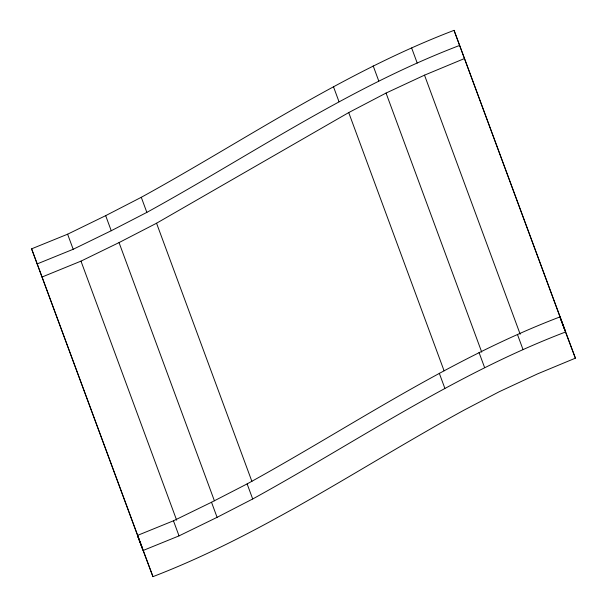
<?xml version="1.0" encoding="UTF-8"?>
<svg xmlns="http://www.w3.org/2000/svg" width="607" height="607" viewBox="0 0 607 607"><rect width="100%" height="100%" fill="white"/><g stroke="black" fill="none" stroke-linecap="round" stroke-linejoin="round"><path stroke-width="0.91" d="M137.448 535.435L142.41 548.5L31.602 248.832L67.612 234.196L105.671 215.652L141.279 197.305C244.758 140.407 343.13 72.574 454.051 30.35L575.398 358.168L537.643 373.836L499.189 391.75L464.279 410.013C361.119 466.449 263.21 534.228 152.949 576.65L137.448 535.435L173.458 520.798L211.517 502.255L247.125 483.9C350.596 427.002 448.975 359.169 559.897 316.945L564.867 330.011L454.051 30.35M37.171 263.916L73.189 249.28L111.24 230.736L146.848 212.389C250.327 155.491 348.699 87.658 459.628 45.434M42.133 276.989L80.981 261.131L119.04 242.588L156.553 223.224L348.722 112.583L386.052 93.061L424.505 75.154L464.59 58.5M143.017 550.519L179.035 535.882L217.086 517.339L252.694 498.984C356.172 442.086 454.544 374.253 565.474 332.029L559.897 316.945M565.474 332.029L575.398 358.168M31.602 248.832L152.949 576.65M424.505 75.154L520.191 334.245M411.645 47.976L417.214 63.06M517.49 334.571L523.059 349.655M386.052 93.061L481.738 352.151M373.191 65.89L378.76 80.974M479.029 352.485L484.606 367.569M348.722 112.583L444.081 370.786M333.448 86.657L339.017 101.741M439.293 373.259L444.863 388.343M156.553 223.224L251.913 481.427M141.279 197.305L146.848 212.389M247.125 483.9L252.694 498.984M119.04 242.588L214.4 500.79M105.671 215.652L111.24 230.736M211.517 502.255L217.086 517.339M80.981 261.131L176.667 520.222M67.612 234.196L73.189 249.28M173.458 520.798L179.035 535.882"/></g></svg>
